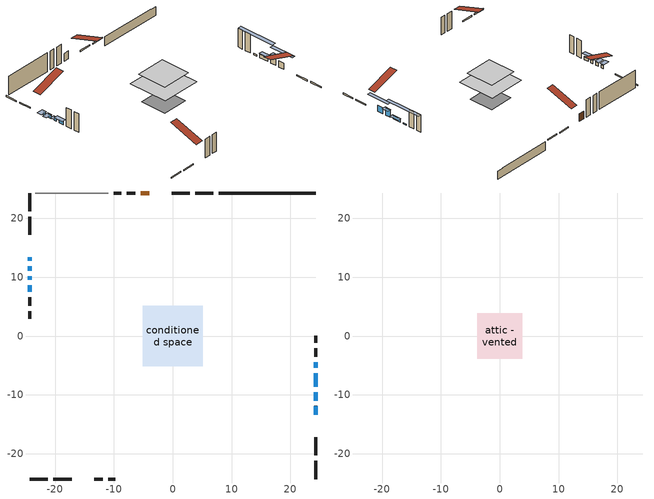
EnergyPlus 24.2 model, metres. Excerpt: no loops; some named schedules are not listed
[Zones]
conditioned space
 floor othersidecoefficients (Floor1 construction): -1.74,-1.74 -1.74,1.74 1.74,1.74 1.74,-1.74 z0.3
 floor adiabatic (AdiabaticFloorConstruction): -5.11,-5.11 -5.11,5.11 5.11,5.11 5.11,-5.11 z2.74
 floor foundation (Slab1 construction): -3.36,-3.36 -3.36,3.36 3.36,3.36 3.36,-3.36 z-2.06
 wall outside (RimJoist1 construction): 6.93,24.31 3.84,24.31 / -24.31,-24.31 -21.23,-24.31 / -24.31,24.31 -24.31,21.23 / 24.31,-24.31 24.31,-21.23 z0.3:0.6
 wall outside (RimJoist2 construction): 2.91,24.31 -0.17,24.31 / -20.3,-24.31 -17.21,-24.31 / -24.31,20.3 -24.31,17.21 / 24.31,-20.3 24.31,-17.21 z0.3:0.6
 wall outside (AdiabaticWallConstruction 1): -4.01,24.31 -5.45,24.31 z0.3:2.33
 wall outside (AdiabaticWallConstruction): -24.31,13.38 -24.31,12.76 / 24.31,-8.62 24.31,-6.33 / -24.31,10.15 -24.31,9.59 / -24.31,8.66 -24.31,7.51 z0.3:1.22; 24.31,-13.37 24.31,-11.9 z0.3:1.93; 24.31,-10.97 24.31,-9.55 z0.3:2.33; -24.31,11.84 -24.31,11.07 z0.3:1.27; 24.31,-5.41 24.31,-4.49 z0.3:0.61
 wall outside (Wall1 construction): -6.38,24.31 -7.83,24.31 / -13.37,-24.31 -11.93,-24.31 / -24.31,6.59 -24.31,5.14 / 24.31,-3.56 24.31,-2.12 z0.3:5.18
 wall outside (Wall2 construction): -8.76,24.31 -10,24.31 / -11,-24.31 -9.76,-24.31 / -24.31,4.21 -24.31,2.97 / 24.31,-1.19 24.31,0.05 z0.3:5.18
 wall foundation (FoundationWall1 construction): 7.86,24.31,-2.06 7.86,24.31,0.3 22.67,24.31,0.3 22.67,24.31,0.13 24.31,24.31,0.13 24.31,24.31,-2.06
 wall adiabatic (Wall3 construction): -10.93,24.31 -23.38,24.31 z0.3:5.18
 window (WindowConstruction 6): -24.31,13.37 -24.31,12.76 z0.3:1.21
 window (WindowConstruction): 24.31,-13.37 24.31,-11.9 z0.3:1.92
 window (WindowConstruction 1): 24.31,-10.97 24.31,-9.55 z0.3:2.33
 window (WindowConstruction 2): -24.31,11.84 -24.31,11.07 z0.3:1.27
 window (WindowConstruction 3): 24.31,-8.62 24.31,-6.33 z0.3:1.21
 window (WindowConstruction 4): -24.31,10.14 -24.31,9.59 z0.3:1.21
 window (WindowConstruction 5): -24.31,8.66 -24.31,7.51 z0.3:1.21
 window (WindowConstruction 7): 24.31,-5.41 24.31,-4.49 z0.3:0.6
 door (Door): -4.01,24.31 -5.45,24.31 z0.3:2.33
 ceiling adiabatic (AdiabaticFloorConstruction): 5.11,-5.11 5.11,5.11 -5.11,5.11 -5.11,-5.11 z2.74
attic - vented
 floor to conditioned space (Floor2 construction Reversed): -3.86,-3.86 -3.86,3.86 3.86,3.86 3.86,-3.86 z5.18
 roof outside (Roof1 construction): -3.08,24.31,5.18 -3.08,16.8,7.68 -1.1,16.8,7.68 -1.1,24.31,5.18; -14.3,-24.31,5.18 -14.3,-16.8,7.68 -16.28,-16.8,7.68 -16.28,-24.31,5.18; -24.31,14.3,5.18 -16.8,14.3,7.68 -16.8,16.28,7.68 -24.31,16.28,5.18; 24.31,-14.3,5.18 16.8,-14.3,7.68 16.8,-16.28,7.68 24.31,-16.28,5.18
shading: -24.31,12.47 -24.31,13.67 -25.99,13.67 -25.99,12.47 z1.51; 24.31,-9.46 24.31,-15.82 25.22,-15.82 25.22,-9.46 z4.37; 24.31,-9.4 24.31,-11.12 25.22,-11.12 25.22,-9.4 z2.48; -24.31,10.92 -24.31,11.98 -25.99,11.98 -25.99,10.92 z1.42; 24.31,-6.18 24.31,-8.77 25.22,-8.77 25.22,-6.18 z1.36; -24.31,9.44 -24.31,10.29 -25.22,10.29 -25.22,9.44 z1.36; -24.31,6.91 -24.31,9.27 -25.22,9.27 -25.22,6.91 z1.82; 24.31,0.08 24.31,-9.97 25.22,-9.97 25.22,0.08 z5.17
[Building]
Building 1: Terrain=Suburbs
[Site:Location]
Toronto City Centre_ON: Latitude {deg}=43.63; Longitude {deg}=-79.39; Time Zone {hr}=-5; Elevation {m}=77; Keep Site Location Information=Yes
[Site:GroundTemperature:Shallow]
5.01852, 3.26908, 3.12898, 3.95918, 7.29196, 10.6092, 13.4851, 15.3069, 15.4617, 13.9799, 11.1774, 7.9619
[Site:WaterMainsTemperature]
Calculation Method=Schedule; Temperature Schedule=mains temperature schedule
[Material] Roughness=Rough; Thermal Absorptance=0.9
Name | Thickness {m} | Conductivity {W/m-K} | Density {kg/m3} | Specific Heat {J/kg-K} | Solar Absorptance | Visible Absorptance
asphalt or fiberglass shingles | 0.00635 | 0.162714 | 1121.4 | 1465.45 | 0.4 | 0.4
ceiling loosefill ins | 0.169333 | 0.0480833 | 16.02 | 1046.75 | 0.7 | 0.7
ceiling stud and cavity | 0.1397 | 0.445707 | 65.682 | 1177.47 | 0.7 | 0.7
concrete 4.0 in. | 0.1016 | 1.803125 | 2242.8 | 837.4 | 0.7 | 0.7
concrete 8.0 in. | 0.2032 | 1.803125 | 2242.8 | 837.4 | 0.7 | 0.7
door material | 0.04445 | 0.053851 | 512.64 | 1214.23 | 0.7 | 0.7
exterior vertical ins | 0.00173472 | 0.029427 | 32.04 | 1214.23 | 0.7 | 0.7
floor covering | 0.0127 | 0.0433444 | 54.468 | 1339.84 | 0.6 | 0.6
floor rigid ins; rim joist rigid ins; wall rigid ins | 0.051816 | 0.029427 | 32.04 | 1214.23 | 0.7 | 0.7
floor rigid ins 1; wall rigid ins 2 | 0.512978 | 0.029427 | 32.04 | 1214.23 | 0.7 | 0.7
floor stud and cavity | 0.1397 | 0.114008 | 92.3553 | 1139.71 | 0.7 | 0.7
floor stud and cavity 1 | 0.1397 | 1.75129 | 37.0049 | 1207.88 | 0.7 | 0.7
furniture material conditioned space 1 | 0.1524 | 0.115458 | 640.8 | 1214.23 | 0.6 | 0.6
gypsum board | 0.0127 | 0.160291 | 801 | 837.4 | 0.6 | 0.6
gypsum board 1 | 0.0127 | 0.160291 | 801 | 837.4 | 0.7 | 0.7
osb sheathing 0.5 in. | 0.0127 | 0.115458 | 512.64 | 1214.23 | 0.7 | 0.7
osb sheathing 0.75 in. | 0.01905 | 0.115458 | 512.64 | 1214.23 | 0.7 | 0.7
osb sheathing 2.0 in. | 0.0508 | 0.115458 | 512.64 | 1214.23 | 0.7 | 0.7
rim joist stud and cavity | 0.0508 | 0.0453203 | 125.044 | 1163.47 | 0.6 | 0.6
rim joist stud and cavity 1 | 0.0508 | 0.260897 | 125.044 | 1163.47 | 0.6 | 0.6
wall rigid ins 1 | 0.051816 | 0.029427 | 32.04 | 1214.23 | 0.4 | 0.4
wall stud and cavity | 0.1397 | 0.186243 | 139.0536 | 1170.24 | 0.7 | 0.7
wall stud and cavity 1 | 0.1397 | 0.287465 | 139.0536 | 1170.24 | 0.7 | 0.7
wall stud and cavity 2 | 0.1397 | 0.153003 | 139.0536 | 1170.24 | 0.7 | 0.7
wall stud and cavity 3 | 0.0889 | 0.380278 | 52.3479 | 1209.89 | 0.7 | 0.7
wall stud and cavity 4 | 0.0889 | 0.391764 | 83.0341 | 1211.67 | 0.7 | 0.7
wood siding | 0.0254 | 0.102417 | 544.68 | 1172.36 | 0.4 | 0.4
wood siding 1; wood siding 2; wood siding 3 | 0.0254 | 0.102417 | 544.68 | 1172.36 | 0.7 | 0.7
[WindowMaterial:SimpleGlazingSystem]
Name | U-Factor {W/m2-K} | Solar Heat Gain Coefficient
WindowMaterial | 2.89919 | 0.69
WindowMaterial 1 | 2.99003 | 0.57
WindowMaterial 2 | 3.02581 | 0.5
WindowMaterial 3 | 3.00196 | 0.53
WindowMaterial 4 | 3.04227 | 0.45
WindowMaterial 5 | 4.20853 | 0.66
WindowMaterial 6 | 2.819127 | 0.51
[Construction]
AdiabaticFloorConstruction: floor stud and cavity 1, floor rigid ins 1, osb sheathing 0.75 in., floor covering
AdiabaticWallConstruction: wood siding 2, wall rigid ins 2, wall stud and cavity 3, gypsum board
AdiabaticWallConstruction 1: wood siding 3, wall rigid ins 2, wall stud and cavity 3, gypsum board
Door: door material
Floor1 construction: floor stud and cavity, floor rigid ins, osb sheathing 0.75 in., floor covering
Floor2 construction Reversed: gypsum board, ceiling stud and cavity, ceiling loosefill ins
FoundationWall1 construction: concrete 8.0 in., gypsum board 1
furniture construction conditioned space 1: furniture material conditioned space 1
PartitionWallConstruction: gypsum board, wall stud and cavity 4, gypsum board
RimJoist1 construction: wood siding 1, osb sheathing 2.0 in., rim joist stud and cavity
RimJoist2 construction: wood siding 1, rim joist rigid ins, osb sheathing 2.0 in., rim joist stud and cavity 1
Roof1 construction: asphalt or fiberglass shingles
Slab1 construction: concrete 4.0 in.
Wall1 construction: wood siding, wall rigid ins, osb sheathing 0.5 in., wall stud and cavity, gypsum board
Wall2 construction: wood siding, wall rigid ins, osb sheathing 0.5 in., wall stud and cavity 1, gypsum board
Wall3 construction: wall rigid ins 1, osb sheathing 0.5 in., wall stud and cavity 2, gypsum board
WindowConstruction: WindowMaterial
WindowConstruction 1: WindowMaterial 1
WindowConstruction 2: WindowMaterial 2
WindowConstruction 3; WindowConstruction 5: WindowMaterial 3
WindowConstruction 4: WindowMaterial 4
WindowConstruction 6: WindowMaterial 5
WindowConstruction 7: WindowMaterial 6
[Zone] Multiplier=1; Part of Total Floor Area=Yes
Name | Volume {m3}
attic - vented | 24.165
conditioned space | 368.1
[Space]
Name | Zone | Volume {m3}
attic - vented 1 | attic - vented | 24.165
conditioned space 1 | conditioned space | 368.1
[ZoneInfiltration:EffectiveLeakageArea]
infil attic - vented 1: Zone or Space=attic - vented 1; Schedule=Always On Discrete; Effective Air Leakage Area {cm2}=2503.58; Stack Coefficient=0.000174091; Wind Coefficient=8.91472e-06
[ZoneMixing]
whole house fan mix: Zone or Space=attic - vented; Schedule=Always On Continuous; Design Flow Rate Calculation Method=Flow/Zone; Design Flow Rate {m3/s}=0; Source Zone or Space=conditioned space
[SurfaceProperty:OtherSideCoefficients]
other non-freezing space: Combined Convective/Radiative Film Coefficient {W/m2-K}=8.35; Constant Temperature Coefficient=1; External Dry-Bulb Temperature Coefficient=0; Ground Temperature Coefficient=0; Wind Speed Coefficient=0; Zone Air Temperature Coefficient=0; Constant Temperature Schedule=other non-freezing space; Previous Other Side Temperature Coefficient=0
[SurfaceProperty:ExposedFoundationPerimeter]
Slab1: Exposed Perimeter Calculation Method=TotalExposedPerimeter; Total Exposed Perimeter {m}=16.456
[InternalMass] Zone or ZoneList=conditioned space; Space or SpaceList=conditioned space 1
Name | Construction | Surface Area {m2}
furniture mass conditioned space 1 | furniture construction conditioned space 1 | 64.7323
partition wall mass | PartitionWallConstruction | 161.831
[Lights]
interior lighting: Zone or ZoneList or Space or SpaceList=conditioned space 1; Schedule=interior lighting schedule; Design Level Calculation Method=LightingLevel; Lighting Level {W}=343.2; Return Air Fraction=0; Fraction Radiant=0.6; Fraction Visible=0.2; Fraction Replaceable=1
[People]
occupants: Zone or ZoneList or Space or SpaceList=conditioned space 1; Number of People Schedule=occupants schedule; Number of People Calculation Method=People; Number of People=3; Fraction Radiant=0.314171; Sensible Heat Fraction=0.56303; Activity Level Schedule=occupants activity schedule; Carbon Dioxide Generation Rate {m3/s-W}=0; Enable ASHRAE 55 Comfort Warnings=No; Mean Radiant Temperature Calculation Type=EnclosureAveraged
[ElectricEquipment] Zone or ZoneList or Space or SpaceList=conditioned space 1; Design Level Calculation Method=EquipmentLevel
Name | Schedule | Design Level {W} | Fraction Latent | Fraction Radiant | Fraction Lost
clothes dryer | clothes dryer schedule | 140.772 | 0.015 | 0.081 | 0.85
clothes washer | clothes washer schedule | 32.1985 | 0.03 | 0.162 | 0.7
cooking range | cooking range schedule | 208.969 | 0.08 | 0.432 | 0.2
dishwasher | dishwasher schedule | 66.8632 | 0.3 | 0.18 | 0.4
fridge | fridge schedule | 72.9452 | 0 | 0.6 | 0
mech vent bath fan 0 | mech vent bath fan 0 schedule | 50.2 | 0 | 0 | 1
mech vent house fan | mech vent house fan schedule | 0 | 0 | 0 | 1
mech vent house fan cfis | mech vent house fan cfis schedule | 0 | 0 | 0 | 0
misc plug loads | misc plug loads schedule | 494.7 | 0.045 | 0.513 | 0.1
whole house fan | Always On Discrete | 0 | 0 | 0 | 1
[OtherEquipment] Zone or ZoneList or Space or SpaceList=conditioned space 1; Design Level Calculation Method=EquipmentLevel
Name | Fuel Type | Schedule | Design Level {W} | Fraction Latent | Fraction Radiant | Fraction Lost
clothes dryer 1 | Electricity | clothes dryer schedule | 0 | 0.015 | 0.081 | 0.85
cooking range 1 | Electricity | cooking range schedule | 0 | 0.08 | 0.432 | 0.2
general water use latent | None | general water use schedule | 59.3978 | 1 | 0 | 0
general water use sensible | None | general water use schedule | -58.539 | 0 | 0.6 | 0
mech vent house fan latent load | None | Always On Discrete | 0 | 1 | 0 | 0
mech vent house fan sensible load | None | Always On Discrete | 0 | 0 | 0 | 0
water heater energy adjustment1 | NaturalGas | Always On Discrete | 0.01 | 0 | 0 | 1
[ZoneInfiltration:DesignFlowRate] Zone or ZoneList or Space or SpaceList=conditioned space 1; Schedule=Always On Discrete; Design Flow Rate Calculation Method=Flow/Zone; Design Flow Rate {m3/s}=0
infil flow; natural vent flow; whole house fan flow
[AvailabilityManager:Scheduled]
central ac and furnace airloop Availability Manager: Schedule=Always On Discrete
[Foundation:Kiva]
Foundation Kiva 1: Initial Indoor Air Temperature {C}=18; Wall Height Above Grade {m}=0.300015; Wall Depth Below Slab {m}=0.2032; Custom Block Material Name 1=exterior vertical ins; Custom Block Depth 1 {m}=2.36001; Custom Block X Position 1 {m}=0.2159; Custom Block Z Position 1 {m}=0
[Foundation:Kiva:Settings]
Soil Conductivity {W/m-K}=0.849921; Soil Density {kg/m3}=1842.3; Soil Specific Heat {J/kg-K}=418.7; Ground Solar Absorptivity=0.9; Ground Thermal Absorptivity=0.9; Ground Surface Roughness {m}=0.03; Far-Field Width {m}=40; Deep-Ground Boundary Condition=ZeroFlux; Deep-Ground Depth {m}=40; Minimum Cell Dimension {m}=0.2; Maximum Cell Growth Coefficient=3; Simulation Timestep=Timestep
[Exterior:Lights]
exterior lighting: Schedule=exterior lighting schedule; Design Level {W}=75.6
[EnergyManagementSystem:GlobalVariable]
central_ac_and_furnace_airloop_Fan_RTF
infil_program_Qfan
infil_program_Qinf
natural_vent_program_Qnv
natural_vent_program_Qwhf
[EnergyManagementSystem:Sensor]
Name | Output:Variable or Output:Meter Index Key | Output:Variable or Output:Meter
airflow_gain | infil flow | Infiltration Sensible Heat Gain Energy
airflow_gain_1 | natural vent flow | Infiltration Sensible Heat Gain Energy
airflow_gain_2 | whole house fan flow | Infiltration Sensible Heat Gain Energy
airflow_loss | infil flow | Infiltration Sensible Heat Loss Energy
airflow_loss_1 | natural vent flow | Infiltration Sensible Heat Loss Energy
airflow_loss_2 | whole house fan flow | Infiltration Sensible Heat Loss Energy
clg_load_cond |  | Cooling:EnergyTransfer:Zone:CONDITIONED SPACE
clg_sp_s; clg_sp_s_1 | cooling setpoint | Schedule Value
clothes_dryer_exhaust_0_sch_s | clothes dryer exhaust 0 schedule | Schedule Value
cool_season | cooling season schedule | Schedule Value
htg_load_cond |  | Heating:EnergyTransfer:Zone:CONDITIONED SPACE
htg_sp_s; htg_sp_s_1 | heating setpoint | Schedule Value
ig_ee_conv | clothes dryer | Electric Equipment Convective Heating Energy
ig_ee_conv_2 | cooking range | Electric Equipment Convective Heating Energy
ig_ee_conv_4 | fridge | Electric Equipment Convective Heating Energy
ig_ee_conv_5 | misc plug loads | Electric Equipment Convective Heating Energy
ig_ee_conv_6 | whole house fan | Electric Equipment Convective Heating Energy
ig_ee_rad | clothes dryer | Electric Equipment Radiant Heating Energy
ig_ee_rad_2 | cooking range | Electric Equipment Radiant Heating Energy
ig_ee_rad_4 | fridge | Electric Equipment Radiant Heating Energy
ig_ee_rad_5 | misc plug loads | Electric Equipment Radiant Heating Energy
ig_ee_rad_6 | whole house fan | Electric Equipment Radiant Heating Energy
ig_lgt_conv | interior lighting | Lights Convective Heating Energy
ig_lgt_rad | interior lighting | Lights Radiant Heating Energy
ig_lgt_vis | interior lighting | Lights Visible Radiation Heating Energy
ig_oe_conv | clothes dryer 1 | Other Equipment Convective Heating Energy
ig_oe_conv_1 | cooking range 1 | Other Equipment Convective Heating Energy
ig_oe_conv_2 | general water use latent | Other Equipment Convective Heating Energy
ig_oe_conv_3 | general water use sensible | Other Equipment Convective Heating Energy
ig_oe_conv_4 | water heater energy adjustment1 | Other Equipment Convective Heating Energy
ig_oe_rad | clothes dryer 1 | Other Equipment Radiant Heating Energy
ig_oe_rad_1 | cooking range 1 | Other Equipment Radiant Heating Energy
ig_oe_rad_2 | general water use latent | Other Equipment Radiant Heating Energy
ig_oe_rad_3 | general water use sensible | Other Equipment Radiant Heating Energy
ig_oe_rad_4 | water heater energy adjustment1 | Other Equipment Radiant Heating Energy
ig_ppl_conv | occupants | People Convective Heating Energy
ig_ppl_rad | occupants | People Radiant Heating Energy
im_conv | furniture mass conditioned space 1 | Surface Inside Face Convection Heat Gain Energy
im_conv_1 | partition wall mass | Surface Inside Face Convection Heat Gain Energy
im_ig | furniture mass conditioned space 1 | Surface Inside Face Internal Gains Radiation Heat Gain Energy
im_ig_1 | partition wall mass | Surface Inside Face Internal Gains Radiation Heat Gain Energy
im_lgt | furniture mass conditioned space 1 | Surface Inside Face Lights Radiation Heat Gain Energy
im_lgt_1 | partition wall mass | Surface Inside Face Lights Radiation Heat Gain Energy
im_sol | furniture mass conditioned space 1 | Surface Inside Face Solar Radiation Heat Gain Energy
im_sol_1 | partition wall mass | Surface Inside Face Solar Radiation Heat Gain Energy
im_surf | furniture mass conditioned space 1 | Surface Inside Face Net Surface Thermal Radiation Heat Gain Energy
im_surf_1 | partition wall mass | Surface Inside Face Net Surface Thermal Radiation Heat Gain Energy
mech_vent_bath_fan_0_sch_s | mech vent bath fan 0 schedule | Schedule Value
mv_conv | mech vent bath fan 0 | Electric Equipment Convective Heating Energy
mv_conv_1 | mech vent house fan | Electric Equipment Convective Heating Energy
mv_conv_2 | mech vent house fan cfis | Electric Equipment Convective Heating Energy
mv_conv_3 | mech vent house fan latent load | Other Equipment Convective Heating Energy
mv_conv_4 | mech vent house fan sensible load | Other Equipment Convective Heating Energy
mv_rad | mech vent bath fan 0 | Electric Equipment Radiant Heating Energy
mv_rad_1 | mech vent house fan | Electric Equipment Radiant Heating Energy
mv_rad_2 | mech vent house fan cfis | Electric Equipment Radiant Heating Energy
mv_rad_3 | mech vent house fan latent load | Other Equipment Radiant Heating Energy
mv_rad_4 | mech vent house fan sensible load | Other Equipment Radiant Heating Energy
natural_vent_s | natural vent schedule | Schedule Value
oa_temp |  | Site Outdoor Air Drybulb Temperature
out_pb_s |  | Site Outdoor Air Barometric Pressure
out_wt_s |  | Site Outdoor Air Humidity Ratio
site_vw_s |  | Site Wind Speed
ss_back_out | Window1 | Surface Window Shortwave from Zone Back Out Window Heat Transfer Rate
ss_back_out_1 | Window2 | Surface Window Shortwave from Zone Back Out Window Heat Transfer Rate
ss_back_out_2 | Window3 | Surface Window Shortwave from Zone Back Out Window Heat Transfer Rate
ss_back_out_3 | Window4 | Surface Window Shortwave from Zone Back Out Window Heat Transfer Rate
ss_back_out_4 | Window5 | Surface Window Shortwave from Zone Back Out Window Heat Transfer Rate
ss_back_out_5 | Window7 | Surface Window Shortwave from Zone Back Out Window Heat Transfer Rate
ss_back_out_6 | Window8 | Surface Window Shortwave from Zone Back Out Window Heat Transfer Rate
ss_back_out_7 | Window9 | Surface Window Shortwave from Zone Back Out Window Heat Transfer Rate
ss_conv | Door1 | Surface Inside Face Convection Heat Gain Energy
ss_conv_1 | Window1 | Surface Inside Face Convection Heat Gain Energy
ss_conv_2 | Window2 | Surface Inside Face Convection Heat Gain Energy
ss_conv_3 | Window3 | Surface Inside Face Convection Heat Gain Energy
ss_conv_4 | Window4 | Surface Inside Face Convection Heat Gain Energy
ss_conv_5 | Window5 | Surface Inside Face Convection Heat Gain Energy
ss_conv_6 | Window7 | Surface Inside Face Convection Heat Gain Energy
ss_conv_7 | Window8 | Surface Inside Face Convection Heat Gain Energy
ss_conv_8 | Window9 | Surface Inside Face Convection Heat Gain Energy
ss_ig | Door1 | Surface Inside Face Internal Gains Radiation Heat Gain Energy
ss_ig_1 | Window1 | Surface Inside Face Internal Gains Radiation Heat Gain Energy
ss_ig_2 | Window2 | Surface Inside Face Internal Gains Radiation Heat Gain Energy
ss_ig_3 | Window3 | Surface Inside Face Internal Gains Radiation Heat Gain Energy
ss_ig_4 | Window4 | Surface Inside Face Internal Gains Radiation Heat Gain Energy
ss_ig_5 | Window5 | Surface Inside Face Internal Gains Radiation Heat Gain Energy
ss_ig_6 | Window7 | Surface Inside Face Internal Gains Radiation Heat Gain Energy
ss_ig_7 | Window8 | Surface Inside Face Internal Gains Radiation Heat Gain Energy
ss_ig_8 | Window9 | Surface Inside Face Internal Gains Radiation Heat Gain Energy
ss_lgt | Door1 | Surface Inside Face Lights Radiation Heat Gain Energy
ss_sol | Door1 | Surface Inside Face Solar Radiation Heat Gain Energy
ss_surf | Door1 | Surface Inside Face Net Surface Thermal Radiation Heat Gain Energy
ss_surf_1 | Window1 | Surface Inside Face Net Surface Thermal Radiation Heat Gain Energy
ss_surf_2 | Window2 | Surface Inside Face Net Surface Thermal Radiation Heat Gain Energy
ss_surf_3 | Window3 | Surface Inside Face Net Surface Thermal Radiation Heat Gain Energy
ss_surf_4 | Window4 | Surface Inside Face Net Surface Thermal Radiation Heat Gain Energy
ss_surf_5 | Window5 | Surface Inside Face Net Surface Thermal Radiation Heat Gain Energy
ss_surf_6 | Window7 | Surface Inside Face Net Surface Thermal Radiation Heat Gain Energy
ss_surf_7 | Window8 | Surface Inside Face Net Surface Thermal Radiation Heat Gain Energy
ss_surf_8 | Window9 | Surface Inside Face Net Surface Thermal Radiation Heat Gain Energy
ss_trans_in | Window1 | Surface Window Transmitted Solar Radiation Rate
ss_trans_in_1 | Window2 | Surface Window Transmitted Solar Radiation Rate
ss_trans_in_2 | Window3 | Surface Window Transmitted Solar Radiation Rate
ss_trans_in_3 | Window4 | Surface Window Transmitted Solar Radiation Rate
ss_trans_in_4 | Window5 | Surface Window Transmitted Solar Radiation Rate
ss_trans_in_5 | Window7 | Surface Window Transmitted Solar Radiation Rate
ss_trans_in_6 | Window8 | Surface Window Transmitted Solar Radiation Rate
ss_trans_in_7 | Window9 | Surface Window Transmitted Solar Radiation Rate
ss_trans_out | Window1 | Surface Inside Face Initial Transmitted Diffuse Transmitted Out Window Solar Radiation Rate
ss_trans_out_1 | Window2 | Surface Inside Face Initial Transmitted Diffuse Transmitted Out Window Solar Radiation Rate
ss_trans_out_2 | Window3 | Surface Inside Face Initial Transmitted Diffuse Transmitted Out Window Solar Radiation Rate
ss_trans_out_3 | Window4 | Surface Inside Face Initial Transmitted Diffuse Transmitted Out Window Solar Radiation Rate
ss_trans_out_4 | Window5 | Surface Inside Face Initial Transmitted Diffuse Transmitted Out Window Solar Radiation Rate
ss_trans_out_5 | Window7 | Surface Inside Face Initial Transmitted Diffuse Transmitted Out Window Solar Radiation Rate
ss_trans_out_6 | Window8 | Surface Inside Face Initial Transmitted Diffuse Transmitted Out Window Solar Radiation Rate
ss_trans_out_7 | Window9 | Surface Inside Face Initial Transmitted Diffuse Transmitted Out Window Solar Radiation Rate
s_conv | Floor1 | Surface Inside Face Convection Heat Gain Energy
s_conv_1 | Floor2 | Surface Inside Face Convection Heat Gain Energy
s_conv_10 | RimJoist2:180 | Surface Inside Face Convection Heat Gain Energy
s_conv_11 | RimJoist2:270 | Surface Inside Face Convection Heat Gain Energy
s_conv_12 | RimJoist2:90 | Surface Inside Face Convection Heat Gain Energy
s_conv_13 | Slab1 | Surface Inside Face Convection Heat Gain Energy
s_conv_14 | Wall1:0 | Surface Inside Face Convection Heat Gain Energy
s_conv_15 | Wall1:180 | Surface Inside Face Convection Heat Gain Energy
s_conv_16 | Wall1:270 | Surface Inside Face Convection Heat Gain Energy
s_conv_17 | Wall1:90 | Surface Inside Face Convection Heat Gain Energy
s_conv_18 | Wall2:0 | Surface Inside Face Convection Heat Gain Energy
s_conv_19 | Wall2:180 | Surface Inside Face Convection Heat Gain Energy
s_conv_2 | FoundationWall1 | Surface Inside Face Convection Heat Gain Energy
s_conv_20 | Wall2:270 | Surface Inside Face Convection Heat Gain Energy
s_conv_21 | Wall2:90 | Surface Inside Face Convection Heat Gain Energy
s_conv_22 | Wall3 | Surface Inside Face Convection Heat Gain Energy
s_conv_3 | inferred conditioned ceiling | Surface Inside Face Convection Heat Gain Energy
s_conv_4 | inferred conditioned floor | Surface Inside Face Convection Heat Gain Energy
s_conv_5 | RimJoist1:0 | Surface Inside Face Convection Heat Gain Energy
s_conv_6 | RimJoist1:180 | Surface Inside Face Convection Heat Gain Energy
s_conv_7 | RimJoist1:270 | Surface Inside Face Convection Heat Gain Energy
s_conv_8 | RimJoist1:90 | Surface Inside Face Convection Heat Gain Energy
s_conv_9 | RimJoist2:0 | Surface Inside Face Convection Heat Gain Energy
s_ig | Floor1 | Surface Inside Face Internal Gains Radiation Heat Gain Energy
s_ig_1 | Floor2 | Surface Inside Face Internal Gains Radiation Heat Gain Energy
s_ig_10 | RimJoist2:180 | Surface Inside Face Internal Gains Radiation Heat Gain Energy
s_ig_11 | RimJoist2:270 | Surface Inside Face Internal Gains Radiation Heat Gain Energy
s_ig_12 | RimJoist2:90 | Surface Inside Face Internal Gains Radiation Heat Gain Energy
s_ig_13 | Slab1 | Surface Inside Face Internal Gains Radiation Heat Gain Energy
s_ig_14 | Wall1:0 | Surface Inside Face Internal Gains Radiation Heat Gain Energy
s_ig_15 | Wall1:180 | Surface Inside Face Internal Gains Radiation Heat Gain Energy
s_ig_16 | Wall1:270 | Surface Inside Face Internal Gains Radiation Heat Gain Energy
s_ig_17 | Wall1:90 | Surface Inside Face Internal Gains Radiation Heat Gain Energy
s_ig_18 | Wall2:0 | Surface Inside Face Internal Gains Radiation Heat Gain Energy
s_ig_19 | Wall2:180 | Surface Inside Face Internal Gains Radiation Heat Gain Energy
s_ig_2 | FoundationWall1 | Surface Inside Face Internal Gains Radiation Heat Gain Energy
s_ig_20 | Wall2:270 | Surface Inside Face Internal Gains Radiation Heat Gain Energy
s_ig_21 | Wall2:90 | Surface Inside Face Internal Gains Radiation Heat Gain Energy
s_ig_22 | Wall3 | Surface Inside Face Internal Gains Radiation Heat Gain Energy
s_ig_3 | inferred conditioned ceiling | Surface Inside Face Internal Gains Radiation Heat Gain Energy
s_ig_4 | inferred conditioned floor | Surface Inside Face Internal Gains Radiation Heat Gain Energy
s_ig_5 | RimJoist1:0 | Surface Inside Face Internal Gains Radiation Heat Gain Energy
